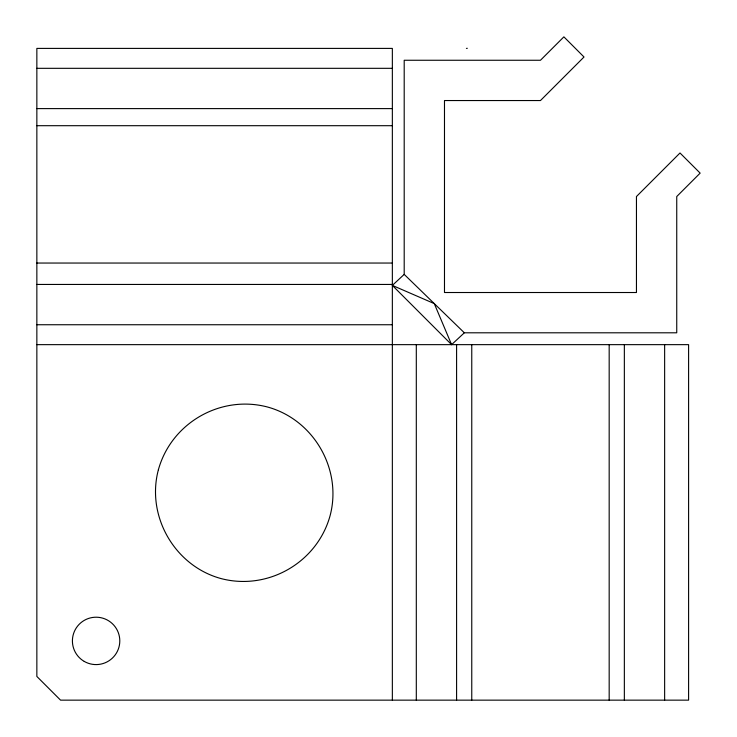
<?xml version="1.0" encoding="UTF-8"?>
<svg xmlns="http://www.w3.org/2000/svg" width="737" height="737" viewBox="0 0 737 737"><rect width="100%" height="100%" fill="white"/><g stroke="black" fill="none" stroke-linecap="round" stroke-linejoin="round"><path stroke-width="1.11" d="M392.351 285.403L404.198 274.385L404.198 60.259L540.47 60.259L563.879 36.85L584.017 56.998L540.47 100.545L444.485 100.545L444.485 292.515L636.455 292.515L636.455 196.53L680.002 152.983L700.15 173.121L676.741 196.53L676.741 332.802L464.338 332.802L451.597 344.649L392.351 285.403L434.268 303.598L451.597 344.649M466.41 48.402L467.313 48.292M36.85 68.32L392.351 68.32M36.85 108.606L392.351 108.606M36.85 125.695L392.351 125.695M36.85 263.045L392.351 263.045M36.85 284.445L392.351 284.445M36.85 324.741L392.351 324.741M36.85 344.649L688.598 344.649L688.598 700.15L60.554 700.15L36.85 676.446L36.85 48.402L392.351 48.402L392.351 700.15M404.198 274.385L464.338 332.802M664.636 344.649L664.636 700.15M624.35 344.649L624.35 700.15M609.177 344.649L609.177 700.15M471.763 344.649L471.763 700.15M456.59 344.649L456.59 700.15M416.304 344.649L416.304 700.15M158.381 469.773C145.981 516.204 174.816 566.145 221.22 578.619C268.111 590.816 317.186 562.478 330.065 515.78C342.465 469.349 313.63 419.408 267.227 406.935C220.335 394.737 171.26 423.075 158.381 469.773M84.248 661.421A23.704 23.704 0 0 0 119.799 640.904A23.704 23.704 0 0 0 84.248 620.379A23.704 23.704 0 0 0 84.248 661.421"/></g></svg>
